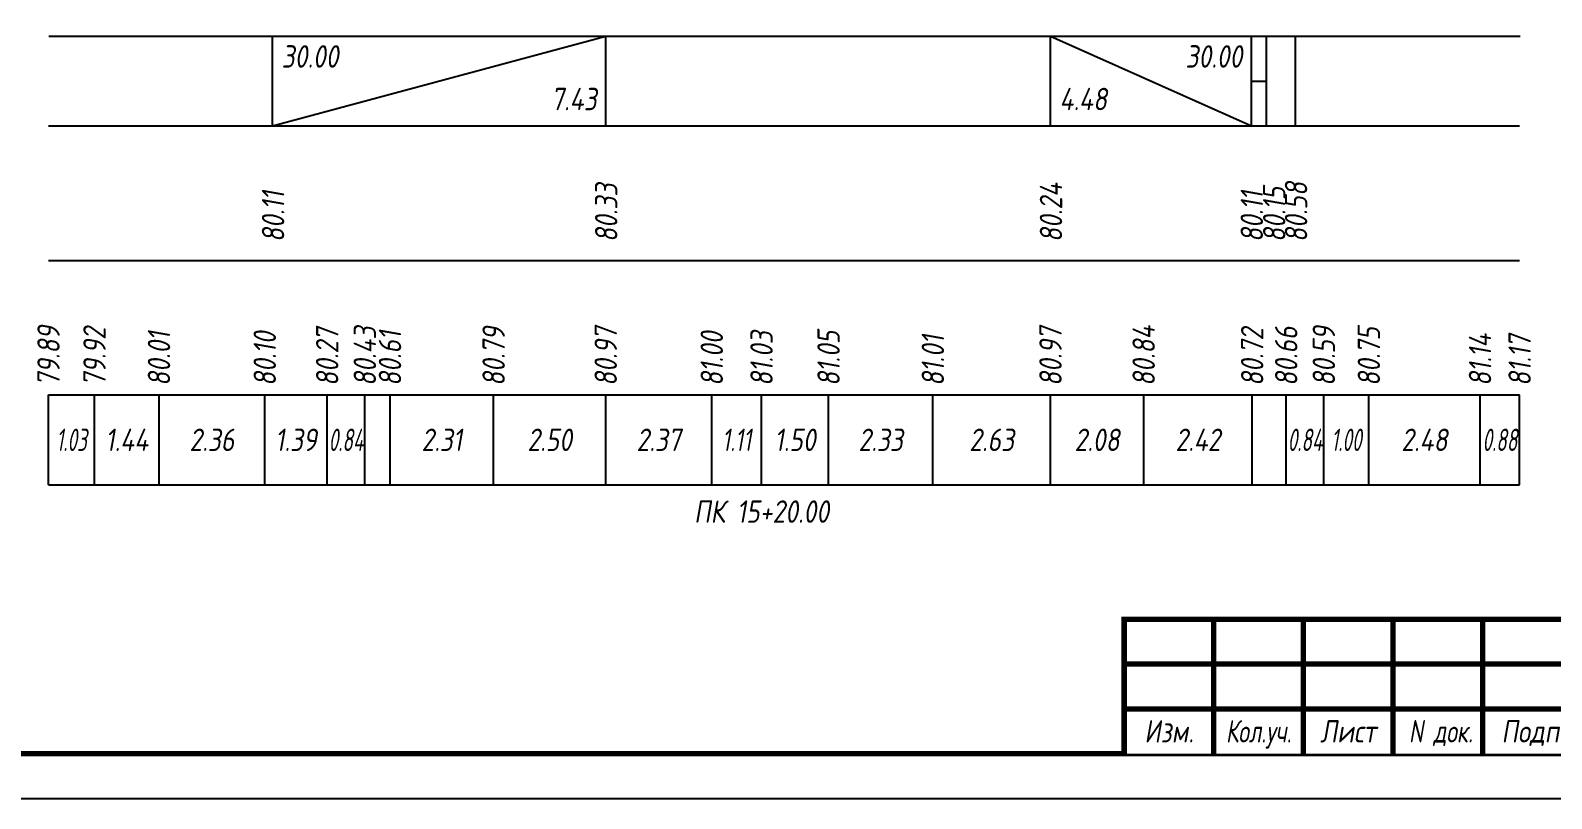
# Model space of a CAD drawing. Extents: x -717 to 1451, y -133302 to 233.
# Drawn here: x 77.9 to 247.6, y -23703.4 to -23617.8 of the extents above; entities that cross this region are included whole.
import ezdxf
from ezdxf.enums import TextEntityAlignment as Align

# ---------------------------------------------------------------- set-up
doc = ezdxf.new("R2010")
doc.units = 0
for name, color, linetype in [('Зарамочное оформление', 7, 'Continuous'), ('Код_510', 7, 'Continuous'), ('Код_516', 1, 'Continuous'), ('Подписи поперечников', 7, 'Continuous'), ('Таблица', 7, 'Continuous')]:
    doc.layers.add(name, color=color, linetype=linetype)
doc.styles.add('М', font='romand.shx', dxfattribs={"width": 0.8, "oblique": 10, "height": 2.5})

# ---------------------------------------------------------------- blocks, each defined once
blk = doc.blocks.new('Штамп')
at = {"linetype": 'Continuous'}
blk.add_wipeout([(199.95, -411.25), (384.95, -411.25), (384.95, -426.25), (199.95, -426.25)], dxfattribs=at).dxf.layer = 'Зарамочное оформление'
at = {"layer": 'Зарамочное оформление', "linetype": 'Continuous', "lineweight": -3, "const_width": 0.6, "flags": 128}
for points in [[(199.95, -426.25), (199.95, -411.25), (384.95, -411.25)], [(209.95, -411.25), (209.95, -426.25)], [(219.95, -411.25), (219.95, -426.25)], [(229.95, -411.25), (229.95, -426.25)], [(239.95, -411.25), (239.95, -426.25)], [(199.95, -416.25), (264.95, -416.25)], [(199.95, -421.25), (264.95, -421.25)]]:
    blk.add_lwpolyline(points, dxfattribs=at)
at = {"layer": 'Зарамочное оформление', "linetype": 'Continuous', "style": 'М', "oblique": 10}
for s, width, p in [('Изм.', 0.8, (204.95, -423.75)), ('Кол.уч.', 0.7, (214.95, -423.75)), ('Лист', 0.8, (224.95, -423.75)), ('N док.', 0.7, (235.28, -423.75)), ('Подпись', 0.8, (247.45, -423.75))]:
    blk.add_text(s, height=2.5, dxfattribs=dict(at, width=width)).set_placement(p, align=Align.MIDDLE_CENTER)
blk = doc.blocks.new('шифр')
blk.add_blockref('Штамп', (0, -23332))

msp = doc.modelspace()

# ---------------------------------------------------------------- linework, layer by layer
at = {"flags": 128}
msp.add_lwpolyline([(-30.054, -23703.421), (389.946, -23703.421), (389.946, -23406.421), (-30.054, -23406.421)], close=True, dxfattribs=at)
at = {"const_width": 0.6, "flags": 128}
msp.add_lwpolyline([(-10.054, -23698.421), (384.946, -23698.421), (384.946, -23411.421), (-10.054, -23411.421)], close=True, dxfattribs=at)
at = {"layer": 'Код_510'}
for p, q in [((79.946, -23668.421), (79.946, -23658.421)), ((85.077, -23668.421), (85.077, -23658.421)), ((92.274, -23668.421), (92.274, -23658.421)), ((104.073, -23668.421), (104.073, -23658.421)), ((111.037, -23668.421), (111.037, -23658.421)), ((115.237, -23668.421), (115.237, -23658.421)), ((118.045, -23668.421), (118.045, -23658.421)), ((129.609, -23668.421), (129.609, -23658.421)), ((142.113, -23668.421), (142.113, -23658.421)), ((153.943, -23668.421), (153.943, -23658.421)), ((159.497, -23668.421), (159.497, -23658.421)), ((166.974, -23668.421), (166.974, -23658.421)), ((178.608, -23668.421), (178.608, -23658.421)), ((191.734, -23668.421), (191.734, -23658.421)), ((202.13, -23668.421), (202.13, -23658.421)), ((214.234, -23668.421), (214.234, -23658.421)), ((218.029, -23668.421), (218.029, -23658.421)), ((222.228, -23668.421), (222.228, -23658.421)), ((227.252, -23668.421), (227.252, -23658.421)), ((239.655, -23668.421), (239.655, -23658.421)), ((244.075, -23668.421), (244.075, -23658.421))]:
    msp.add_line(p, q, dxfattribs=at)
at = {"layer": 'Код_516'}
for p, q in [((104.946, -23628.421), (104.946, -23618.421)), ((104.946, -23628.421), (142.113, -23618.421)), ((142.113, -23628.421), (142.113, -23618.421)), ((191.734, -23628.421), (191.734, -23618.421)), ((191.734, -23618.421), (214.139, -23628.421)), ((214.139, -23628.421), (214.139, -23618.421)), ((214.139, -23628.421), (214.139, -23618.421)), ((215.824, -23628.421), (215.824, -23618.421)), ((219.075, -23628.421), (219.075, -23618.421)), ((214.139, -23623.421), (215.824, -23623.421))]:
    msp.add_line(p, q, dxfattribs=at)
at = {"layer": 'Таблица'}
for p, q in [((80, -23618.421), (244.13, -23618.421)), ((79.946, -23628.421), (244.075, -23628.421)), ((79.946, -23643.421), (244.075, -23643.421)), ((79.946, -23658.421), (244.075, -23658.421)), ((79.946, -23668.421), (244.075, -23668.421))]:
    msp.add_line(p, q, dxfattribs=at)

# ---------------------------------------------------------------- texts
at = {"layer": 'Код_510', "style": 'М', "oblique": 10, "width": 0.8}
for s, p in [('79.89', (79.946, -23657.421)), ('79.92', (85.077, -23657.421)), ('80.01', (92.274, -23657.421)), ('80.10', (104.073, -23657.421)), ('80.27', (111.037, -23657.421)), ('80.43', (115.237, -23657.421)), ('80.61', (118.045, -23657.421)), ('80.79', (129.609, -23657.421)), ('80.97', (142.113, -23657.421)), ('81.00', (153.943, -23657.421)), ('81.03', (159.497, -23657.421)), ('81.05', (166.974, -23657.421)), ('81.01', (178.608, -23657.421)), ('80.97', (191.734, -23657.421)), ('80.84', (202.13, -23657.421)), ('80.72', (214.234, -23657.421)), ('80.66', (218.029, -23657.421)), ('80.59', (222.228, -23657.421)), ('80.75', (227.252, -23657.421)), ('81.14', (239.655, -23657.421)), ('81.17', (244.075, -23657.421))]:
    msp.add_text(s, height=2.5, rotation=90, dxfattribs=at).set_placement(p, align=Align.MIDDLE_LEFT)
at = {"layer": 'Код_510', "style": 'М', "oblique": 10}
for s, width, p in [('1.03', 0.6, (82.512, -23663.421)), ('1.44', 0.8, (88.676, -23663.421)), ('2.36', 0.8, (98.173, -23663.421)), ('1.39', 0.8, (107.555, -23663.421)), ('0.84', 0.6, (113.137, -23663.421)), ('2.31', 0.8, (123.827, -23663.421)), ('2.50', 0.8, (135.861, -23663.421)), ('2.37', 0.8, (148.028, -23663.421)), ('1.11', 0.7, (156.72, -23663.421)), ('1.50', 0.8, (163.236, -23663.421)), ('2.33', 0.8, (172.791, -23663.421)), ('2.63', 0.8, (185.171, -23663.421)), ('2.08', 0.8, (196.932, -23663.421)), ('2.42', 0.8, (208.182, -23663.421)), ('0.84', 0.6, (220.129, -23663.421)), ('1.00', 0.6, (224.74, -23663.421)), ('2.48', 0.8, (233.453, -23663.421)), ('0.88', 0.6, (241.865, -23663.421))]:
    msp.add_text(s, height=2.5, dxfattribs=dict(at, width=width)).set_placement(p, align=Align.MIDDLE_CENTER)
at = {"layer": 'Код_516', "style": 'М', "oblique": 10, "width": 0.8}
msp.add_text('30.00', height=2.5, dxfattribs=at).set_placement((105.946, -23619.421), align=Align.TOP_LEFT)
msp.add_text('30.00', height=2.5, dxfattribs=at).set_placement((213.139, -23619.421), align=Align.TOP_RIGHT)
msp.add_text('7.43', height=2.5, dxfattribs=at).set_placement((141.113, -23627.421), align=Align.BOTTOM_RIGHT)
msp.add_text('4.48', height=2.5, dxfattribs=at).set_placement((192.734, -23627.421), align=Align.BOTTOM_LEFT)
for s, p in [('80.33', (142.167, -23641.371)), ('80.24', (191.788, -23641.371)), ('80.15', (216.693, -23641.371)), ('80.58', (219.13, -23641.371)), ('80.11', (105, -23641.371)), ('80.11', (214.193, -23641.371))]:
    msp.add_text(s, height=2.5, rotation=90, dxfattribs=at).set_placement(p, align=Align.MIDDLE_LEFT)
at = {"layer": 'Подписи поперечников', "style": 'М', "oblique": 10, "width": 0.8}
msp.add_text('ПК 15+20.00', height=2.5, dxfattribs=at).set_placement((159.497, -23673.421), align=Align.BOTTOM_CENTER)

# ---------------------------------------------------------------- next in the draw order: block references
msp.add_blockref('шифр', (0, 59.829))

doc.saveas('drawing.dxf')
